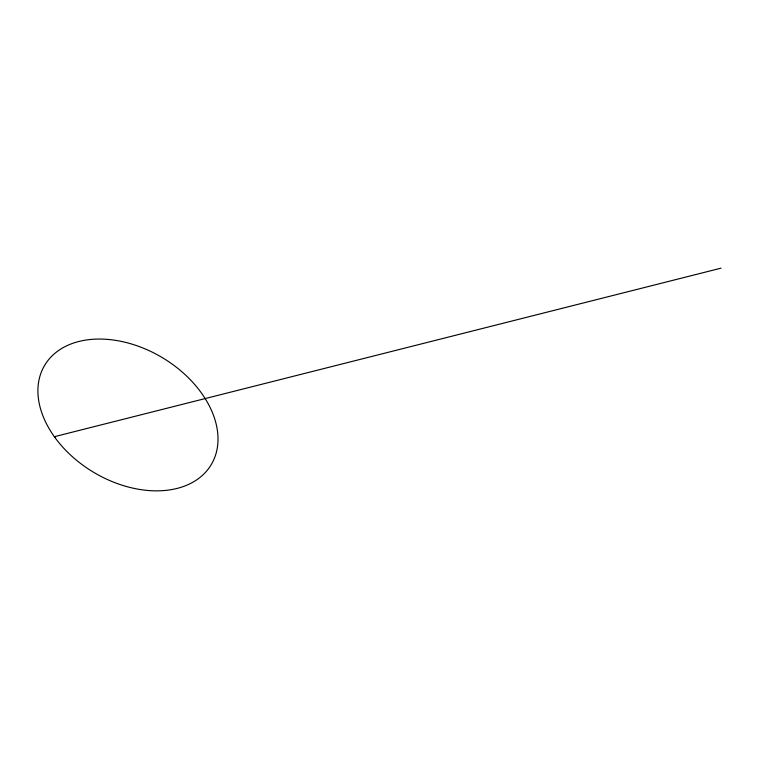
<?xml version="1.0" encoding="UTF-8"?>
<svg xmlns="http://www.w3.org/2000/svg" width="759" height="759" viewBox="0 0 759 759"><rect width="100%" height="100%" fill="white"/><g stroke="black" fill="none" stroke-linecap="round" stroke-linejoin="round"><path stroke-width="1.14" d="M54.354 436.71L721.05 268.155M54.904 437.469A96.962 66.83 30.8 0 0 210.063 466.491A96.962 66.83 30.8 0 0 118.897 340.924A96.962 66.83 30.8 0 0 54.904 437.469"/></g></svg>
